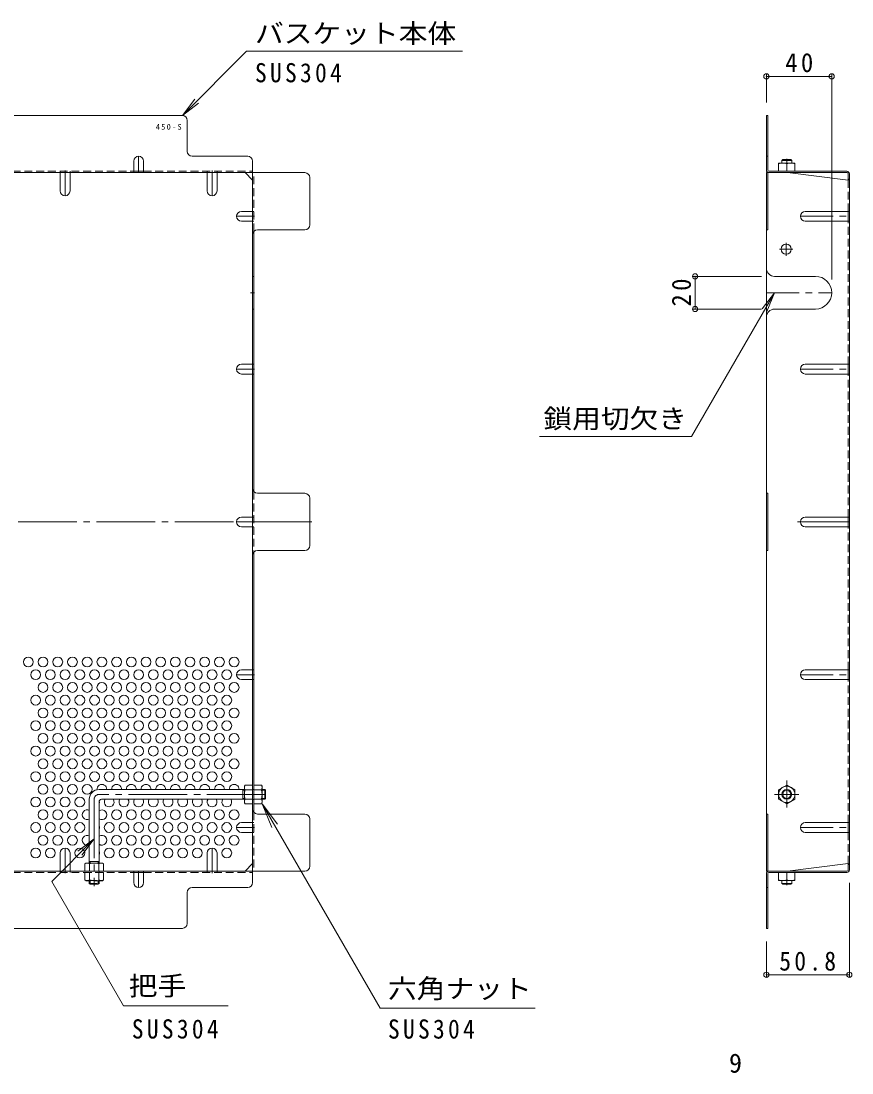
# Model space of a CAD drawing. Units: millimetres at full size, sheet at 1:4; details may follow other scales. Extents: x -887 to 1051, y -780 to 760.
# Drawn here: x 507 to 1015, y 26 to 670 of the extents above; entities that cross this region are included whole.
import ezdxf
from ezdxf.enums import TextEntityAlignment as Align

# ---------------------------------------------------------------- set-up
doc = ezdxf.new("R2010")
doc.units = ezdxf.units.MM
doc.header["$LTSCALE"] = 4
doc.header["$PDMODE"] = 32
doc.header["$PDSIZE"] = 3.2
for name, pattern in [('CHAIN1', [8, 5, -1, 1, -1]), ('CHAIN2', [12, 9, -1, 1, -1]), ('DASHED1', [1.8, 1.2, -0.6])]:
    doc.linetypes.add(name, pattern=pattern)
for name, color, linetype, lineweight in [('A-4_その他', 7, 'Continuous', 9), ('A-5_文字', 7, 'Continuous', 9), ('A-6_寸法', 2, 'Continuous', 9), ('A-7_ハッチ', 2, 'Continuous', 9), ('A-8_記号', 2, 'Continuous', 9), ('A-B_ﾊｯﾁ', 2, 'Continuous', 9), ('F-4_F-4ﾚｲﾔ', 7, 'Continuous', 9)]:
    doc.layers.add(name, color=color, linetype=linetype, lineweight=lineweight)
doc.styles.add('ＭＳ ゴシック', font='')
doc.styles.get('ＭＳ ゴシック').set_extended_font_data('MS Gothic')

msp = doc.modelspace()

# ---------------------------------------------------------------- linework, layer by layer
at = {"layer": 'A-4_その他'}
for p, q in [((963.01, 637.078), (963.01, 619.966)), ((963.01, 635.878), (1003.01, 635.878)), ((1003.01, 637.078), (1003.01, 511.458)), ((918.17, 513.458), (960.01, 513.458)), ((919.37, 513.458), (919.37, 493.458)), ((918.17, 493.458), (960.01, 493.458)), ((1013.81, 84.735), (1013.81, 142.159)), ((963.01, 84.735), (963.01, 106.359)), ((963.01, 85.935), (1013.81, 85.935))]:
    msp.add_line(p, q, dxfattribs=at)
for p in [(963.01, 635.878), (1003.01, 635.878), (919.37, 513.458), (919.37, 493.458), (963.01, 85.935), (1013.81, 85.935)]:
    msp.add_point(p, dxfattribs=at)
at = {"layer": 'A-5_文字'}
for p, q in [((644.733, 651.306), (605.392, 611.966)), ((776.939, 651.306), (644.733, 651.306)), ((605.392, 611.966), (613.002, 621.883)), ((605.392, 611.966), (615.309, 619.575)), ((968.01, 503.458), (960.401, 493.541)), ((917.223, 415.492), (823.99, 415.492)), ((654.16, 190.609), (726.431, 65.429)), ((654.16, 190.609), (660.139, 176.172)), ((654.16, 190.609), (663.672, 178.212)), ((551.393, 169.174), (541.476, 161.565)), ((633.348, 67.044), (569.302, 67.044)), ((821.381, 65.429), (726.431, 65.429))]:
    msp.add_line(p, q, dxfattribs=at)
for points in [[(917.223, 415.492), (968.01, 503.458), (963.227, 491.91)], [(569.302, 67.044), (525.365, 143.146), (551.393, 169.174), (543.784, 159.257)]]:
    msp.add_lwpolyline(points, dxfattribs=at)
at = {"layer": 'A-6_寸法'}
for centre in [(511.093, 277.426), (520.093, 277.426), (529.093, 277.426), (538.093, 277.426), (547.093, 277.426), (556.093, 277.426), (565.093, 277.426), (574.093, 277.426), (583.093, 277.426), (592.093, 277.426), (601.093, 277.426), (610.093, 277.426), (619.093, 277.426), (628.093, 277.426), (637.093, 277.426), (515.593, 269.631), (524.593, 269.631), (533.593, 269.631), (542.593, 269.631), (551.593, 269.631), (560.593, 269.631), (569.593, 269.631), (578.593, 269.631), (587.593, 269.631), (596.593, 269.631), (605.593, 269.631), (614.593, 269.631), (623.593, 269.631), (632.593, 269.631), (520.093, 261.837), (529.093, 261.837), (538.093, 261.837), (547.093, 261.837), (556.093, 261.837), (565.093, 261.837), (574.093, 261.837), (583.093, 261.837), (592.093, 261.837), (601.093, 261.837), (610.093, 261.837), (619.093, 261.837), (628.093, 261.837), (637.093, 261.837), (515.593, 254.043), (524.593, 254.043), (533.593, 254.043), (542.593, 254.043), (551.593, 254.043), (560.593, 254.043), (569.593, 254.043), (578.593, 254.043), (587.593, 254.043), (596.593, 254.043), (605.593, 254.043), (614.593, 254.043), (623.593, 254.043), (632.593, 254.043), (520.093, 246.249), (529.093, 246.249), (538.093, 246.249), (547.093, 246.249), (556.093, 246.249), (565.093, 246.249), (574.093, 246.249), (583.093, 246.249), (592.093, 246.249), (601.093, 246.249), (610.093, 246.249), (619.093, 246.249), (628.093, 246.249), (637.093, 246.249), (515.593, 238.454), (524.593, 238.454), (533.593, 238.454), (542.593, 238.454), (551.593, 238.454), (560.593, 238.454), (569.593, 238.454), (578.593, 238.454), (587.593, 238.454), (596.593, 238.454), (605.593, 238.454), (614.593, 238.454), (623.593, 238.454), (632.593, 238.454), (520.093, 230.66), (529.093, 230.66), (538.093, 230.66), (547.093, 230.66), (556.093, 230.66), (565.093, 230.66), (574.093, 230.66), (583.093, 230.66), (592.093, 230.66), (601.093, 230.66), (610.093, 230.66), (619.093, 230.66), (628.093, 230.66), (637.093, 230.66), (515.593, 222.866), (524.593, 222.866), (533.593, 222.866), (542.593, 222.866), (551.593, 222.866), (560.593, 222.866), (569.593, 222.866), (578.593, 222.866), (587.593, 222.866), (596.593, 222.866), (605.593, 222.866), (614.593, 222.866), (623.593, 222.866), (632.593, 222.866), (520.093, 215.072), (529.093, 215.072), (538.093, 215.072), (547.093, 215.072), (556.093, 215.072), (565.093, 215.072), (574.093, 215.072), (583.093, 215.072), (592.093, 215.072), (601.093, 215.072), (610.093, 215.072), (619.093, 215.072), (628.093, 215.072), (637.093, 215.072), (515.593, 207.278), (524.593, 207.278), (533.593, 207.278), (542.593, 207.278), (551.593, 207.278), (560.593, 207.278), (569.593, 207.278), (578.593, 207.278), (587.593, 207.278), (596.593, 207.278), (605.593, 207.278), (614.593, 207.278), (623.593, 207.278), (632.593, 207.278), (520.093, 199.483), (529.093, 199.483), (538.093, 199.483), (547.093, 199.483), (515.593, 191.689), (524.593, 191.689), (533.593, 191.689), (542.593, 191.689), (520.093, 183.895), (529.093, 183.895), (538.093, 183.895), (565.093, 183.895), (574.093, 183.895), (583.093, 183.895), (592.093, 183.895), (601.093, 183.895), (610.093, 183.895), (619.093, 183.895), (628.093, 183.895), (637.093, 183.895), (515.593, 176.101), (524.593, 176.101), (533.593, 176.101), (542.593, 176.101), (560.593, 176.101), (569.593, 176.101), (578.593, 176.101), (587.593, 176.101), (596.593, 176.101), (605.593, 176.101), (614.593, 176.101), (623.593, 176.101), (632.593, 176.101), (520.093, 168.306), (529.093, 168.306), (538.093, 168.306), (565.093, 168.306), (574.093, 168.306), (583.093, 168.306), (592.093, 168.306), (601.093, 168.306), (610.093, 168.306), (619.093, 168.306), (628.093, 168.306), (637.093, 168.306), (515.593, 160.512), (524.593, 160.512), (542.593, 160.512), (560.593, 160.512), (569.593, 160.512), (578.593, 160.512), (587.593, 160.512), (596.593, 160.512), (605.593, 160.512), (614.593, 160.512), (632.593, 160.512)]:
    msp.add_circle(centre, 3, dxfattribs=at)
for centre, start, end in [((556.093, 199.483), 357.61786, 185.06075), ((565.093, 199.483), 357.61786, 182.38214), ((574.093, 199.483), 357.61786, 182.38214), ((583.093, 199.483), 357.61786, 182.38214), ((592.093, 199.483), 357.61786, 182.38214), ((601.093, 199.483), 357.61786, 182.38214), ((610.093, 199.483), 357.61786, 182.38214), ((619.093, 199.483), 357.61786, 182.38214), ((628.093, 199.483), 357.61786, 182.38214), ((637.093, 199.483), 357.61786, 182.38214), ((560.593, 191.689), 146.18508, 33.81492), ((569.593, 191.689), 146.18508, 33.81492), ((578.593, 191.689), 146.18508, 33.81492), ((587.593, 191.689), 146.18508, 33.81492), ((596.593, 191.689), 146.18508, 33.81492), ((605.593, 191.689), 146.18508, 33.81492), ((614.593, 191.689), 146.18508, 33.81492), ((623.593, 191.689), 146.18508, 33.81492), ((632.593, 191.689), 146.18508, 33.81492), ((547.093, 183.895), 64.32071, 295.67929), ((551.593, 191.689), 338.96053, 14.11906), ((556.093, 183.895), 235.48189, 124.51811), ((551.593, 176.101), 338.96053, 21.03947), ((547.093, 168.306), 64.32071, 295.67929), ((556.093, 168.306), 235.48189, 124.51811), ((551.593, 160.512), 338.96053, 21.03947)]:
    msp.add_arc(centre, 3, start, end, dxfattribs=at)
at = {"layer": 'A-7_ハッチ'}
for p, q in [((605.392, 611.966), (263.794, 611.966)), ((963.81, 578.432), (963.81, 611.966)), ((608.392, 589.966), (608.392, 608.966)), ((645.393, 586.966), (611.392, 586.966)), ((963.01, 586.966), (963.81, 586.966)), ((648.393, 142.359), (648.393, 583.966)), ((188.79, 576.966), (680.397, 576.966)), ((575.593, 577.766), (581.593, 577.766)), ((648.393, 572.353), (643.781, 576.966)), ((683.397, 544.965), (683.397, 573.966)), ((963.01, 576.966), (1012.343, 576.966)), ((963.01, 576.966), (963.01, 149.359)), ((963.81, 576.966), (963.81, 541.961)), ((964.477, 577.766), (1012.21, 577.766)), ((976.01, 576.962), (1013.01, 572.35)), ((1013.01, 576.299), (1013.01, 572.35)), ((1013.81, 576.166), (1013.81, 150.159)), ((1013.01, 547.224), (1013.01, 553.224)), ((649.193, 541.009), (649.193, 381.623)), ((651.393, 541.965), (680.397, 541.965)), ((963.01, 541.961), (963.81, 541.961)), ((1013.01, 453.693), (1013.01, 459.693)), ((680.397, 380.663), (651.393, 380.663)), ((963.01, 380.666), (963.81, 380.666)), ((683.397, 348.662), (683.397, 377.663)), ((1013.01, 360.162), (1013.01, 366.162)), ((649.193, 185.32), (649.193, 344.701)), ((651.393, 345.662), (680.397, 345.662)), ((1013.01, 266.631), (1013.01, 272.631)), ((680.397, 184.36), (651.393, 184.36)), ((683.397, 152.359), (683.397, 181.36)), ((963.01, 184.363), (963.81, 184.363)), ((963.81, 149.359), (963.81, 184.363)), ((1013.01, 173.101), (1013.01, 179.101)), ((188.79, 149.359), (680.397, 149.359)), ((575.593, 148.559), (581.593, 148.559)), ((643.781, 149.359), (648.393, 153.971)), ((963.01, 149.359), (1012.343, 149.359)), ((964.477, 148.559), (1012.21, 148.559)), ((976.01, 149.362), (1013.01, 153.974)), ((1013.01, 150.025), (1013.01, 153.974)), ((963.81, 147.892), (963.81, 114.359)), ((608.392, 117.359), (608.392, 136.359)), ((611.392, 139.359), (645.393, 139.359)), ((963.01, 139.359), (963.81, 139.359)), ((263.794, 114.359), (605.392, 114.359))]:
    msp.add_line(p, q, dxfattribs=at)
at = {"layer": 'A-7_ハッチ', "linetype": 'DASHED1'}
for p, q in [((487.093, 577.766), (575.593, 577.766)), ((530.593, 576.966), (530.593, 577.766)), ((536.593, 576.966), (536.593, 577.766)), ((581.593, 577.766), (648.393, 577.766)), ((620.593, 576.966), (620.593, 577.766)), ((626.593, 576.966), (626.593, 577.766)), ((649.193, 541.009), (649.193, 576.966)), ((1013.01, 553.224), (1013.01, 572.35)), ((648.393, 553.224), (649.193, 553.224)), ((648.393, 547.224), (649.193, 547.224)), ((1013.01, 459.693), (1013.01, 547.224)), ((648.393, 459.693), (649.193, 459.693)), ((648.393, 453.693), (649.193, 453.693)), ((1013.01, 366.162), (1013.01, 453.693)), ((649.193, 381.623), (649.193, 344.701)), ((648.393, 366.162), (649.193, 366.162)), ((648.393, 360.162), (649.193, 360.162)), ((1013.01, 272.631), (1013.01, 360.162)), ((648.393, 272.631), (649.193, 272.631)), ((648.393, 266.631), (649.193, 266.631)), ((1013.01, 179.101), (1013.01, 266.631)), ((649.193, 199.359), (648.393, 199.359)), ((649.193, 193.159), (648.393, 193.159)), ((649.193, 185.32), (649.193, 149.354)), ((648.393, 179.101), (649.193, 179.101)), ((648.393, 173.101), (649.193, 173.101)), ((1013.01, 153.974), (1013.01, 173.101)), ((487.093, 148.559), (575.593, 148.559)), ((530.593, 149.359), (530.593, 148.559)), ((536.593, 149.359), (536.593, 148.559)), ((554.393, 149.359), (554.393, 148.559)), ((581.593, 148.559), (648.393, 148.559)), ((620.593, 149.359), (620.593, 148.559)), ((626.593, 149.359), (626.593, 148.559))]:
    msp.add_line(p, q, dxfattribs=at)
at = {"layer": 'A-7_ハッチ', "linetype": 'CHAIN2'}
for p, q in [((684.75, 363.162), (184.868, 363.162)), ((982.122, 363.163), (1013.81, 363.163))]:
    msp.add_line(p, q, dxfattribs=at)
at = {"layer": 'A-7_ハッチ'}
for points in [[(963.01, 578.566), (963.01, 611.966), (963.81, 611.966)], [(963.01, 345.665), (963.81, 345.665), (963.81, 380.666)], [(963.01, 147.759), (963.01, 114.359), (963.81, 114.359)]]:
    msp.add_lwpolyline(points, dxfattribs=at)
for centre, radius, start, end in [((605.392, 608.966), 3, 0, 90), ((611.392, 589.966), 3, 180, 270), ((645.393, 583.966), 3, 0, 90), ((680.397, 573.966), 3, 0, 90), ((964.61, 578.566), 1.6, 180, 270), ((964.477, 578.432), 0.667, 180, 270), ((1012.21, 576.166), 1.6, 0, 90), ((1012.343, 576.299), 0.667, 0, 90), ((1013.01, 573.15), 0.8, 270, 0), ((651.393, 538.965), 3, 90, 180), ((680.397, 544.965), 3, 270, 0), ((651.393, 383.663), 3, 180, 270), ((680.397, 377.663), 3, 0, 90), ((680.397, 348.662), 3, 270, 0), ((651.393, 342.662), 3, 90, 180), ((651.393, 187.36), 3, 180, 270), ((680.397, 181.36), 3, 0, 90), ((680.397, 152.359), 3, 270, 0), ((964.61, 147.759), 1.6, 90, 180), ((964.477, 147.892), 0.667, 90, 180), ((1012.21, 150.159), 1.6, 270, 0), ((1012.343, 150.025), 0.667, 270, 0), ((1013.01, 153.174), 0.8, 0, 90), ((645.393, 142.359), 3, 270, 0), ((611.392, 136.359), 3, 90, 180), ((605.392, 117.359), 3, 270, 0)]:
    msp.add_arc(centre, radius, start, end, dxfattribs=at)
at = {"layer": 'A-8_記号', "linetype": 'CHAIN1'}
for p, q in [((578.593, 576.966), (578.593, 586.966)), ((533.593, 578.166), (533.593, 562.816)), ((623.593, 578.166), (623.593, 562.816)), ((649.593, 550.224), (638.593, 550.224)), ((983.81, 550.224), (1013.81, 550.224)), ((979.11, 530.062), (971.11, 530.062)), ((975.11, 526.062), (975.11, 534.062)), ((647.047, 503.458), (649.593, 503.458)), ((963.01, 503.458), (1003.01, 503.458)), ((649.593, 456.693), (638.593, 456.693)), ((983.81, 456.693), (1013.81, 456.693)), ((651.101, 363.162), (638.593, 363.162)), ((649.593, 269.631), (638.593, 269.631)), ((983.81, 269.631), (1013.81, 269.631)), ((649.593, 176.101), (638.593, 176.101)), ((983.81, 176.101), (1013.81, 176.101)), ((533.593, 148.159), (533.593, 163.509)), ((623.593, 148.159), (623.593, 163.509)), ((578.593, 149.359), (578.593, 139.359))]:
    msp.add_line(p, q, dxfattribs=at)
at = {"layer": 'A-8_記号'}
for p, q in [((575.593, 583.966), (575.593, 576.966)), ((581.593, 583.966), (581.593, 576.966)), ((530.593, 565.816), (530.593, 576.966)), ((536.593, 565.816), (536.593, 576.966)), ((620.593, 565.816), (620.593, 576.966)), ((626.593, 565.816), (626.593, 576.966)), ((641.593, 553.224), (648.393, 553.224)), ((986.81, 553.224), (1013.81, 553.224)), ((641.593, 547.224), (648.393, 547.224)), ((986.81, 547.224), (1013.81, 547.224)), ((649.193, 513.458), (648.393, 513.458)), ((968.01, 513.458), (993.01, 513.458)), ((649.193, 493.458), (648.393, 493.458)), ((968.01, 493.458), (993.01, 493.458)), ((641.593, 459.693), (648.393, 459.693)), ((986.81, 459.693), (1013.81, 459.693)), ((641.593, 453.693), (648.393, 453.693)), ((986.81, 453.693), (1013.81, 453.693)), ((641.593, 366.162), (648.393, 366.162)), ((986.81, 366.162), (1013.81, 366.162)), ((641.593, 360.162), (648.393, 360.162)), ((986.81, 360.162), (1013.81, 360.162)), ((641.593, 272.631), (648.393, 272.631)), ((986.81, 272.631), (1013.81, 272.631)), ((641.593, 266.631), (648.393, 266.631)), ((986.81, 266.631), (1013.81, 266.631)), ((641.593, 179.101), (648.393, 179.101)), ((986.81, 179.101), (1013.81, 179.101)), ((641.593, 173.101), (648.393, 173.101)), ((986.81, 173.101), (1013.81, 173.101)), ((530.593, 160.509), (530.593, 149.359)), ((536.593, 160.509), (536.593, 149.359)), ((620.593, 160.509), (620.593, 149.359)), ((626.593, 160.509), (626.593, 149.359)), ((575.593, 142.359), (575.593, 149.359)), ((581.593, 142.359), (581.593, 149.359))]:
    msp.add_line(p, q, dxfattribs=at)
msp.add_circle((975.11, 530.062), 3.1, dxfattribs=at)
for centre, radius, start, end in [((578.593, 583.966), 3, 0, 180), ((533.593, 565.816), 3, 180, 0), ((623.593, 565.816), 3, 180, 0), ((641.593, 550.224), 3, 90, 270), ((986.81, 550.224), 3, 90, 270), ((968.01, 518.458), 5, 180, 270), ((993.01, 503.458), 10, 270, 90), ((968.01, 488.458), 5, 90, 180), ((641.593, 456.693), 3, 90, 270), ((986.81, 456.693), 3, 90, 270), ((641.593, 363.162), 3, 90, 270), ((986.81, 363.162), 3, 90, 270), ((641.593, 269.631), 3, 90, 270), ((986.81, 269.631), 3, 90, 270), ((641.593, 176.101), 3, 90, 270), ((986.81, 176.101), 3, 90, 270), ((533.593, 160.509), 3, 0, 180), ((623.593, 160.509), 3, 0, 180), ((578.593, 142.359), 3, 180, 0)]:
    msp.add_arc(centre, radius, start, end, dxfattribs=at)
at = {"layer": 'A-B_ﾊｯﾁ'}
for p, q in [((970.51, 577.762), (970.51, 582.762)), ((980.51, 582.762), (970.51, 582.762)), ((975.51, 577.762), (975.51, 582.329)), ((980.51, 577.762), (980.51, 582.762)), ((980.51, 577.762), (970.51, 577.762)), ((643.393, 201.359), (643.826, 202.109)), ((643.393, 191.359), (643.393, 201.359)), ((648.393, 202.109), (643.826, 202.109)), ((648.393, 190.609), (648.393, 202.109)), ((649.193, 190.609), (649.193, 202.109)), ((649.193, 202.109), (653.76, 202.109)), ((654.193, 201.359), (653.76, 202.109)), ((654.193, 191.359), (654.193, 201.359)), ((975.51, 202.109), (970.51, 199.222)), ((643.826, 199.222), (648.393, 199.222)), ((643.826, 193.495), (648.393, 193.495)), ((653.76, 199.222), (649.193, 199.222)), ((653.76, 193.495), (649.193, 193.495)), ((970.51, 199.222), (970.51, 193.495)), ((975.51, 190.609), (970.51, 193.495)), ((975.51, 190.609), (980.51, 193.495)), ((643.393, 191.359), (643.826, 190.609)), ((648.393, 190.609), (643.826, 190.609)), ((649.193, 190.609), (653.76, 190.609)), ((654.193, 191.359), (653.76, 190.609)), ((546.393, 154.359), (545.643, 153.926)), ((545.643, 149.359), (545.643, 153.926)), ((545.643, 149.359), (557.143, 149.359)), ((546.393, 154.359), (556.393, 154.359)), ((548.53, 153.926), (548.53, 149.359)), ((554.256, 153.926), (554.256, 149.359)), ((556.393, 154.359), (557.143, 153.926)), ((557.143, 149.359), (557.143, 153.926)), ((980.51, 148.562), (970.51, 148.562)), ((970.51, 148.562), (970.51, 143.562)), ((975.51, 148.562), (975.51, 143.995)), ((980.51, 148.562), (980.51, 143.562)), ((980.51, 143.562), (970.51, 143.562))]:
    msp.add_line(p, q, dxfattribs=at)
at = {"layer": 'A-B_ﾊｯﾁ', "color": 3}
for p, q in [((972.51, 584.462), (973.01, 584.962)), ((978.51, 584.462), (972.51, 584.462)), ((972.51, 582.762), (972.51, 584.462)), ((978.01, 584.962), (973.01, 584.962)), ((978.51, 584.462), (978.01, 584.962)), ((978.51, 582.762), (978.51, 584.462)), ((548.393, 193.359), (548.393, 154.359)), ((643.393, 199.359), (554.393, 199.359)), ((643.393, 193.359), (555.893, 193.359)), ((642.393, 193.359), (642.393, 199.359)), ((642.393, 198.859), (643.393, 198.859)), ((642.393, 193.859), (643.393, 193.859)), ((655.893, 199.359), (654.193, 199.359)), ((654.193, 198.859), (656.393, 198.859)), ((654.193, 193.859), (656.393, 193.859)), ((655.893, 193.359), (654.193, 193.359)), ((655.893, 193.359), (655.893, 199.359)), ((655.893, 199.359), (656.393, 198.859)), ((655.893, 193.359), (656.393, 193.859)), ((656.393, 193.859), (656.393, 198.859)), ((554.393, 191.859), (554.393, 154.359)), ((548.393, 155.359), (554.393, 155.359)), ((548.893, 155.359), (548.893, 154.359)), ((553.893, 155.359), (553.893, 154.359)), ((972.51, 143.562), (972.51, 141.862)), ((978.51, 141.862), (972.51, 141.862)), ((972.51, 141.862), (973.01, 141.362)), ((978.51, 141.862), (978.01, 141.362)), ((978.51, 143.562), (978.51, 141.862)), ((978.01, 141.362), (973.01, 141.362))]:
    msp.add_line(p, q, dxfattribs=at)
at = {"layer": 'A-B_ﾊｯﾁ', "linetype": 'CHAIN1'}
for p, q in [((975.51, 585.449), (975.51, 582.387)), ((975.51, 204.887), (975.51, 188.379)), ((968.04, 196.359), (982.8, 196.359)), ((975.51, 140.876), (975.51, 143.937))]:
    msp.add_line(p, q, dxfattribs=at)
at = {"layer": 'A-B_ﾊｯﾁ', "color": 3, "linetype": 'CHAIN2'}
for p, q in [((551.393, 193.359), (551.393, 140.126)), ((656.393, 196.359), (554.393, 196.359))]:
    msp.add_line(p, q, dxfattribs=at)
at = {"layer": 'A-B_ﾊｯﾁ', "linetype": 'DASHED1'}
for p, q in [((557.143, 148.559), (545.643, 148.559)), ((545.643, 148.559), (545.643, 143.992)), ((548.53, 143.992), (548.53, 148.559)), ((554.256, 143.992), (554.256, 148.559)), ((557.143, 148.559), (557.143, 143.992)), ((546.393, 143.559), (545.643, 143.992)), ((556.393, 143.559), (546.393, 143.559)), ((556.393, 143.559), (557.143, 143.992))]:
    msp.add_line(p, q, dxfattribs=at)
at = {"layer": 'A-B_ﾊｯﾁ', "color": 3, "linetype": 'DASHED1'}
for p, q in [((548.393, 141.859), (548.393, 143.559)), ((548.393, 141.859), (554.393, 141.859)), ((548.393, 141.859), (548.893, 141.359)), ((548.893, 143.559), (548.893, 141.359)), ((553.893, 143.559), (553.893, 141.359)), ((554.393, 141.859), (553.893, 141.359)), ((554.393, 141.859), (554.393, 143.559)), ((548.893, 141.359), (553.893, 141.359))]:
    msp.add_line(p, q, dxfattribs=at)
at = {"layer": 'A-B_ﾊｯﾁ'}
msp.add_lwpolyline([(975.51, 202.109), (980.51, 199.222), (980.51, 193.495)], dxfattribs=at)
for radius in [5, 3, 2.458]:
    msp.add_circle((975.51, 196.359), radius, dxfattribs=at)
for centre, radius, start, end in [((973.01, 575.329), 7.433, 70.34633, 109.65366), ((978.01, 575.329), 7.433, 70.34633, 109.65366), ((646.675, 200.464), 3.29, 149.99998, 176.07924), ((646.128, 200.699), 2.735, 180.2103, 212.68507), ((650.911, 200.464), 3.29, 3.92076, 30.00002), ((651.458, 200.699), 2.735, 327.31493, 359.7897), ((653.076, 196.359), 9.683, 162.79973, 197.20026), ((646.128, 192.019), 2.735, 147.31491, 179.78969), ((651.458, 192.019), 2.735, 0.21031, 32.68509), ((644.511, 196.359), 9.683, 342.79974, 17.20027), ((646.675, 192.253), 3.29, 183.92075, 210), ((650.911, 192.253), 3.29, 330, 356.07925), ((547.288, 151.077), 3.29, 93.92075, 120), ((547.053, 151.624), 2.735, 57.31491, 89.78969), ((551.393, 144.676), 9.683, 72.79973, 107.20026), ((555.733, 151.624), 2.735, 90.2103, 122.68507), ((555.498, 151.077), 3.29, 59.99998, 86.07924), ((973.01, 150.995), 7.433, 250.34634, 289.65367), ((978.01, 150.995), 7.433, 250.34634, 289.65367)]:
    msp.add_arc(centre, radius, start, end, dxfattribs=at)
at = {"layer": 'A-B_ﾊｯﾁ', "color": 3}
for centre, radius in [((554.393, 193.359), 6), ((555.893, 191.859), 1.5)]:
    msp.add_arc(centre, radius, 90, 180, dxfattribs=at)
at = {"layer": 'A-B_ﾊｯﾁ', "color": 3, "linetype": 'CHAIN2'}
msp.add_arc((554.393, 193.359), 3, 90, 180, dxfattribs=at)
at = {"layer": 'A-B_ﾊｯﾁ', "linetype": 'DASHED1'}
for centre, radius, start, end in [((547.288, 146.841), 3.29, 239.99998, 266.07924), ((547.053, 146.293), 2.735, 270.2103, 302.68507), ((551.393, 153.241), 9.683, 252.79973, 287.20026), ((555.733, 146.293), 2.735, 237.31491, 269.78969), ((555.498, 146.841), 3.29, 273.92075, 300)]:
    msp.add_arc(centre, radius, start, end, dxfattribs=at)

# ---------------------------------------------------------------- texts
at = {"layer": 'A-4_その他', "color": 2, "char_height": 11.73, "attachment_point": 7, "style": 'ＭＳ ゴシック'}
for s, insert in [('\\T1.27;\\W0.95;40', (974.51, 638.278)), ('\\T1.28;\\W0.9;50.8', (970.91, 88.335))]:
    msp.add_mtext(s, dxfattribs=dict(at, insert=insert))
at = {"layer": 'A-4_その他', "color": 2, "insert": (916.97, 494.958), "char_height": 11.73, "attachment_point": 7, "rotation": 90, "style": 'ＭＳ ゴシック'}
msp.add_mtext('\\T1.27;\\W0.95;20', dxfattribs=at)
at = {"layer": 'A-5_文字', "color": 2, "style": 'ＭＳ ゴシック', "width": 1.1}
for s, p in [('バスケット本体', (649.858, 652.806)), ('鎖用切欠き', (826.438, 416.992)), ('把手', (572.552, 69.778)), ('六角ナット', (731.286, 68.163))]:
    msp.add_text(s, height=11.73, dxfattribs=at).set_placement(p, align=Align.BOTTOM_LEFT)
at = {"layer": 'A-5_文字', "color": 2, "char_height": 11.73, "attachment_point": 7, "style": 'ＭＳ ゴシック'}
for insert in [(649.858, 632.066), (574.427, 46.764), (731.286, 46.705)]:
    msp.add_mtext('\\T1.28;\\W0.9;SUS304', dxfattribs=dict(at, insert=insert))
at = {"layer": 'A-5_文字', "color": 6, "insert": (589.152, 603.166), "char_height": 3.519, "attachment_point": 7, "style": 'ＭＳ ゴシック'}
msp.add_mtext('\\T1.34;\\W0.9;450-S', dxfattribs=at)
at = {"layer": 'F-4_F-4ﾚｲﾔ', "color": 2, "style": 'ＭＳ ゴシック'}
msp.add_text('9', height=11.73, dxfattribs=at).set_placement((940.104, 22.528), align=Align.BOTTOM_LEFT)

doc.saveas('drawing.dxf')
